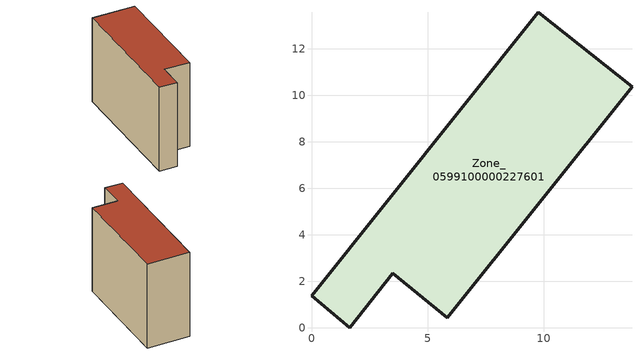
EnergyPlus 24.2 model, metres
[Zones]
Zone_0599100000227601
 floor ground (C_G): 3.49,2.34 1.65,0 0,1.38 9.75,13.58 13.79,10.37 5.85,0.43 z0
 wall outside (C_F): 9.75,13.58 0,1.38 1.65,0 3.49,2.34 5.85,0.43 13.79,10.37 9.75,13.58 z0:10.65
 roof outside (C_R): 5.85,0.43 13.79,10.37 9.75,13.58 0,1.38 1.65,0 3.49,2.34 z10.65
[BUILDING]
Pand.0599100000227601: North Axis=0; Terrain=City; Loads Convergence Tolerance Value=0.04; Temperature Convergence Tolerance Value=0.4; Solar Distribution=FullExterior; Maximum Number of Warmup Days=25; Minimum Number of Warmup Days=1
[Site:Location]
Rotterdam.The.Hague.AP_ZH_NLD Design_Conditions: Latitude=51.96; Longitude=4.45; Time Zone=1; Elevation=-4.5
[SITE:GROUNDTEMPERATURE:BUILDINGSURFACE]
18, 18, 18, 18, 18, 18, 18, 18, 18, 18, 18, 18
[MATERIAL] Thermal Absorptance=0.9; Solar Absorptance=0.7; Visible Absorptance=0.7
Name | Roughness | Thickness | Conductivity | Density | Specific Heat
G.TI.1946 | MediumSmooth | 0.15 | 1 | 540 | 1210
F.TI.1946 | Rough | 0.3 | 0.857143 | 1920 | 840
R.TI.1946 | MediumRough | 0.2 | 0.1 | 1500 | 1000
[CONSTRUCTION]
C_G: G.TI.1946
C_F: F.TI.1946
C_R: R.TI.1946
[ZONE]
Zone_0599100000227601: Type=1; Multiplier=1; Ceiling Height=Autocalculate; Volume=Autocalculate; Floor Area=autocalculate; Part of Total Floor Area=Yes
[ZONEINFILTRATION:DESIGNFLOWRATE]
Infil_Zone_0599100000227601: Zone or ZoneList or Space or SpaceList=Zone_0599100000227601; Schedule=AlwaysOn; Design Flow Rate Calculation Method=Flow/Area; Flow Rate per Floor Area=0.003; Constant Term Coefficient=1; Temperature Term Coefficient=0; Velocity Term Coefficient=0; Velocity Squared Term Coefficient=0
[HVACTEMPLATE:ZONE:IDEALLOADSAIRSYSTEM]
Zone_0599100000227601: Maximum Heating Supply Air Temperature=50; Minimum Cooling Supply Air Temperature=13; Maximum Heating Supply Air Humidity Ratio=0.0156; Minimum Cooling Supply Air Humidity Ratio=0.0077; Heating Limit=NoLimit; Cooling Limit=NoLimit; Dehumidification Control Type=ConstantSensibleHeatRatio; Cooling Sensible Heat Ratio=0.7; Dehumidification Setpoint=60; Humidification Control Type=None; Humidification Setpoint=30; Outdoor Air Method=None; Outdoor Air Flow Rate per Person=0.00944; Outdoor Air Flow Rate per Zone Floor Area=0; Outdoor Air Flow Rate per Zone=0; Demand Controlled Ventilation Type=None; Outdoor Air Economizer Type=NoEconomizer; Heat Recovery Type=None; Sensible Heat Recovery Effectiveness=0.7; Latent Heat Recovery Effectiveness=0.65
[ZONECONTROL:THERMOSTAT]
ThermostatControl_Zone_0599100000227601: Zone or ZoneList=Zone_0599100000227601; Control Type Schedule=DualSetpointControlType; Control 1=Thermostat_Zone_0599100000227601; Temperature Difference Between Cutout And Setpoint=0
[THERMOSTATSETPOINT:DUALSETPOINT]
Thermostat_Zone_0599100000227601: Heating Setpoint Temperature Schedule=HeatingSetpoint_Zone_0599100000227601; Cooling Setpoint Temperature Schedule=CoolingSetpoint_Zone_0599100000227601
[SCHEDULE:COMPACT]
HeatingSetpoint_Zone_0599100000227601: Through: 12/31, For: AllDays, Until: 24:00, 21
CoolingSetpoint_Zone_0599100000227601: Through: 12/31, For: AllDays, Until: 24:00, 24
DualSetpointControlType: Through: 12/31, For: AllDays, Until: 24:00, 4
AlwaysOn: Through: 12/31, For: AllDays, Until: 24:00, 1
